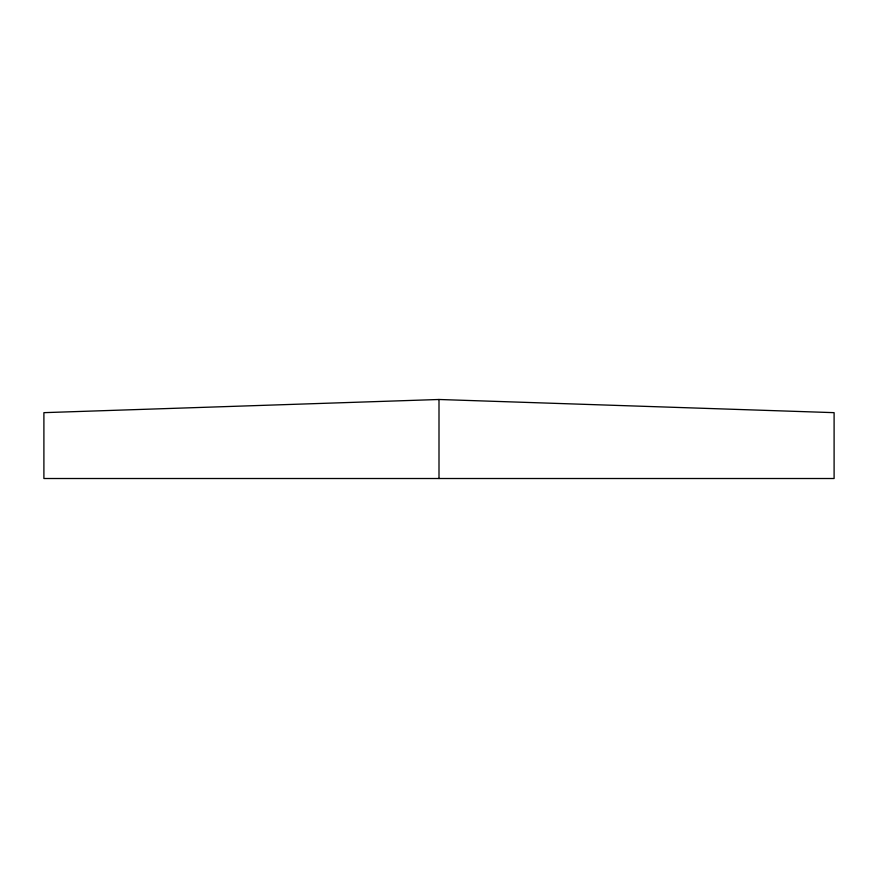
<?xml version="1.0" encoding="UTF-8"?>
<svg xmlns="http://www.w3.org/2000/svg" width="878" height="878" viewBox="0 0 878 878"><rect width="100%" height="100%" fill="white"/><g stroke="black" fill="none" stroke-linecap="round" stroke-linejoin="round"><path stroke-width="1.32" d="M439 399.49L43.9 412.66L43.9 478.51L834.1 478.51L834.1 412.66L439 399.49L439 478.51"/></g></svg>
